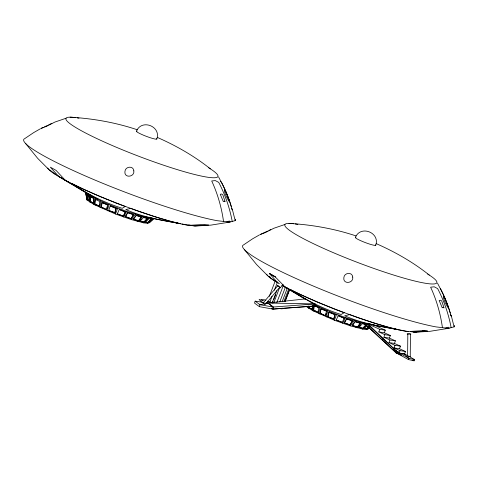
<?xml version="1.0" encoding="UTF-8"?>
<svg xmlns="http://www.w3.org/2000/svg" width="478" height="478" viewBox="0 0 478 478"><rect width="100%" height="100%" fill="white"/><g stroke="black" fill="none" stroke-linecap="round" stroke-linejoin="round"><path stroke-width="0.72" d="M87.211 193.333L93.999 197.593L93.969 204.5L115.515 214.025L131.522 219.641L143.848 222.873L147.529 223.292L149.184 222.856L153.701 218.697M312.893 305.884L312.875 310.718L334.421 320.242L350.428 325.859L362.748 329.091L366.435 329.509L368.09 329.073L369.596 327.687M407.62 355.62L407.818 333.997L408.553 333.925M408.696 356.445L410.244 356.373L410.447 333.997L410.088 333.955M94.734 204.058L95.277 199.069L94.734 204.058L99.305 206.311L99.669 204.805M99.305 206.311L99.549 201.435L94.979 199.189M318.575 311.017L318.211 312.528L313.64 310.276L313.885 305.4M313.64 310.276L314.148 305.98M318.211 312.528L318.456 307.653L314.536 305.723M271.534 308.633L272.95 309.093L314.906 305.986L315.062 303.912L314.906 305.986L272.95 309.093L259.375 306.673L254.553 303.112L255.144 301.14L263.802 302.466M305.042 298.935L267.698 303.022L273.111 307.031L272.95 309.093L273.541 307.127L259.96 304.707L255.144 301.14M93.999 197.593L100.756 200.927L100.117 207.53L101.336 207.751M314.136 304.42L319.663 307.145L319.017 313.747L320.242 313.968M101.181 207.189L102.131 202.385L107.592 204.799L106.642 209.603L101.181 207.189L102.131 202.385M106.964 208.784L107.281 206.789M320.087 313.401L321.031 308.603L326.498 311.017L325.548 315.815L320.087 313.401L321.031 308.603M325.871 315.002L326.181 313.006M117.325 213.893L123.426 216.14L117.325 213.893L119.237 209.478L125.29 211.945L123.426 216.14M125.29 211.945L119.912 209.728M336.231 320.105L342.326 322.351L336.231 320.105L338.137 315.695L344.196 318.163L338.137 315.695M156.808 139.038C161.433 126.383 141.596 118.598 136.493 131.205M375.714 245.256C380.333 232.601 360.496 224.809 355.399 237.423M107.466 210.78L108.841 204.5L100.756 200.927M326.366 316.998L327.741 310.712L319.663 307.145M108.781 210.499L110.197 205.899L116.184 208.306L114.899 212.728L108.781 210.499L114.899 212.728M114.768 212.913L116.184 208.306M327.687 316.717L333.805 318.94L327.687 316.717L329.103 312.11L335.09 314.524L333.991 318.312M327.818 316.532L329.103 312.11M333.674 319.131L335.09 314.524M259.375 306.673L259.96 304.707L268.134 303.124L265.965 302.795M115.515 214.025L117.69 208.067L108.841 204.5M334.421 320.242L336.596 314.285L327.741 310.712M269.341 296.366L275.382 280.55M267.501 301.182L269.927 301.911L272.024 296.414M274.384 290.23L277.533 281.99M272.101 303.07L276.846 290.636M273.046 301.469L272.52 302.843L269.927 301.911M273.834 299.407L275.669 294.597M273.733 302.927L279.54 287.726M276.858 302.472L283.191 285.892M279.803 301.851L285.342 287.35M282.145 301.702L287.415 287.899M284.004 301.295L288.742 288.897M285.007 301.301L289.471 289.614M285.085 301.72L289.799 289.375M378.833 331.923L379.819 329.348L385.304 330.202L384.324 332.778L378.833 331.923L384.874 334.672L390.359 335.526L389.379 338.101L383.888 337.247L384.874 334.672M388.943 342.571L389.929 339.995L395.414 340.85L394.434 343.425L388.943 342.571L394.983 345.313L400.468 346.168L399.489 348.749L393.997 347.894L394.983 345.313M403.814 353.475L414.683 359.629L414.121 360.824L408.397 359.546L396.131 352.83L365.933 324.873L366.757 323.779L396.949 351.736L399.166 352.919L400.038 350.637L405.523 351.491L404.537 354.067M422.618 330.662L427.535 331.158L422.618 330.662L408.176 331.547L405.374 331.23A81.32 9.345 20.9 0 1 284.924 286.866L274.952 276.595L269.263 273.38L277.533 282.612L279.415 283.753M123.467 215.913L125.332 211.724M342.326 322.351L344.238 317.942M365.527 324.502L396.131 352.83L396.734 351.653L396.131 352.83L401.46 355.196M408.397 359.546L408.953 358.357L403.928 353.857M392.916 348.982L396.131 352.83L396.728 351.647L396.131 352.83L397.517 353.128M396.734 351.653L396.131 352.83L396.937 351.778L398.634 352.143M123.724 217.048L126.712 211.39L142.838 216.426L152.888 218.255L147.529 223.292M342.624 323.265L345.618 317.607L361.744 322.644L371.794 324.472M66.089 118.233L54.886 122.069L46.569 126.317L41.21 128.337L43.325 127.429M284.99 224.445L273.792 228.287L265.475 232.529L260.116 234.555L267.572 231.083M125.326 216.552L127.763 212.561L133.565 214.491L131.169 218.733L125.326 216.552L131.169 218.733M125.367 216.809L127.763 212.561M131.121 218.482L133.565 214.491M344.226 322.77L346.67 318.778L352.465 320.708L350.069 324.95L344.226 322.77L350.069 324.95M344.274 323.02L346.67 318.778M350.027 324.693L352.465 320.708M131.522 219.641L135.292 214.24M350.428 325.859L354.198 320.457M110.197 205.899L116.046 208.498M396.913 352.244L397.242 351.802L367.958 323.959L366.757 323.779M133.709 218.595L136.254 215.315L140.717 216.606M136.254 215.315L133.41 219.42L138.512 220.896L141.482 217.072L141.357 216.791L138.512 220.896M352.615 324.807L355.16 321.533L360.388 323.283L357.419 327.113L352.316 325.637L355.16 321.533M357.419 327.113L360.257 323.009M263.503 303.566L263.067 303.058L277.802 285.695L278.136 285.91M265.505 304.211L279.726 287.296M279.755 287.511L280.257 287.84L283.107 284.476M142.838 216.426L138.387 221.625L136.6 220.687M361.744 322.644L357.293 327.842L354.909 326.588M139.839 220.967L143.896 221.894L147.308 218.183L147.499 218.482L144.093 222.192L140.036 221.266L139.839 220.967L141.297 219.378M140.036 221.266L143.442 217.556L147.499 218.482M366.405 324.699L362.151 323.475L366.405 324.699L362.993 328.41L358.936 327.484L358.745 327.185L360.693 325.064M358.936 327.484L362.348 323.773M358.745 327.185L362.802 328.111L366.208 324.401M148.837 217.795L143.848 222.873L141.912 221.971M367.743 324.012L362.748 329.091L361.458 328.488M145.676 222.133L147.732 222.366L151.466 218.715L151.717 219.026L147.977 222.676L145.24 222.366L148.981 218.715L151.717 219.026M366.817 325.972L364.146 328.577L366.883 328.888L369.016 326.803M364.583 328.35L366.638 328.583L368.771 326.498M366.435 329.509L369.112 326.988M149.757 222.043L152.733 219.259M148.706 221.846L152.147 218.649L152.422 218.96L153.653 218.631L149.722 222.282L148.491 222.611L152.422 218.96M152.882 218.781L149.447 221.977L149.722 222.282M368.592 327.149L367.122 328.517L368.353 328.195L369.333 327.281M369.363 327L367.397 328.822L368.628 328.5L369.608 327.585M106.642 209.603L101.402 207.034M325.548 315.815L320.302 313.251M40.558 128.672L33.711 132.585L23.9 139.182A113.274 13.02 20.9 0 0 94.865 180.027A113.274 13.02 20.9 0 0 217.245 220.705L229.631 222.115L235.194 220.645A113.274 13.02 20.9 0 0 235.379 219.157M259.464 234.889L252.617 238.803L242.806 245.399A113.274 13.02 20.9 0 0 313.771 286.244A113.274 13.02 20.9 0 0 436.145 326.922L448.531 328.332L454.1 326.862A113.274 13.02 20.9 0 0 454.285 325.375M44.526 126.843L47.304 125.523M268.839 230.504L270.757 229.53M48.535 124.925L51.851 123.312M226.829 221.798L229.41 220.985L230.336 221.929M445.729 328.016L448.316 327.203L449.242 328.141M410.883 334.068L409.365 333.925M93.808 203.317L90.115 201.465L89.978 196.386L90.306 196.309L90.45 201.387L93.808 203.317L93.772 201.871M90.115 201.465L90.45 201.387M309.021 307.683L312.714 309.535L309.021 307.683L308.979 306.231M229.631 222.115L210.894 225.126L195.365 226.028L186.468 225.013A81.32 9.345 20.9 0 1 66.018 180.648L55.095 174.362A81.32 9.345 20.9 0 1 47.74 168.089M448.531 328.332L429.8 331.344L414.265 332.24L410.566 331.607M86.721 194.05L88.651 195.538L89.045 200.778L87.116 199.296L86.721 194.05L88.561 195.108M87.116 199.296L88.956 200.348M85.825 192.52L86.691 198.824L85.825 192.52L86.237 192.485M86.189 193.459L86.596 193.417L86.787 195.43M86.333 197.886L86.745 197.844L86.428 194.492M273.111 307.031L314.327 303.972M413.47 332.15L427.523 331.188M407.758 356.325L410.244 356.373M409.485 333.889L407.16 333.997L407.698 334.062M267.698 303.022L313.586 303.889M312.684 305.944L314.906 305.986M289.716 289.56L287.308 288.389A10.988 0.418 32.2 0 1 286.137 287.708M70.081 117.176C92.852 118.496 115.485 122.464 137.126 129.711M288.987 223.393C311.758 224.708 334.385 228.681 356.032 235.923M368.669 323.857L370.008 323.982M368.616 324.054L371.932 324.532M368.43 323.965L371.854 324.502M399.052 353.212L400.427 353.427M401.795 353.642L403.856 353.965M279.511 308.603L282.122 308.866L282.468 308.585L282.134 308.041M180.582 223.728L147.081 217.394M182.028 223.997L189.27 225.335L203.718 224.451L208.623 224.971L194.564 225.933L191.66 225.389M408.176 331.547L365.987 323.612M188.756 224.845L190.208 225.114M399.166 352.919L404.573 353.989L403.683 353.493M399.094 352.155L396.955 351.742L396.065 350.673M414.683 359.629L408.953 358.357L396.686 351.641M146.627 218.034L143.251 217.257L143.442 217.556M96.03 205.044L93.969 204.5L86.853 199.9L85.771 192.509M314.936 311.256L312.875 310.718L306.279 306.512M136.379 215.596L141.482 217.072M133.284 219.139L138.387 220.615M355.285 321.808L360.388 323.283M352.83 325.542L357.293 326.833M91.549 202.553L89.446 201.901L89.028 194.731M309.75 308.555L308.352 308.113L308.226 305.968M264.035 302.795L261.448 301.941L259.1 299.419L263.259 300.614L261.352 299.581L264.74 299.831L265.846 300.369M127.811 212.818L133.607 214.747M346.717 319.035L352.513 320.959M117.69 208.067L126.712 211.39M336.596 314.285L345.618 317.607M328.972 312.301L334.953 314.715M157.292 137.407C176.161 145.682 194.211 155.989 210.35 168.842M376.198 243.625C395.067 251.894 413.117 262.207 429.256 275.059M101.91 202.535L107.371 204.948M320.816 308.752L326.277 311.166M412.789 360.227L414.121 360.824M373.258 324.723L385.304 330.202M367.743 323.857L379.819 329.348M384.324 332.778L390.359 335.526M389.379 338.101L395.414 340.85M383.888 337.247L389.929 339.995M394.434 343.425L400.468 346.168M382.263 339.535L382.908 339.828M399.489 348.749L405.523 351.491M393.997 347.894L400.038 350.637M314.835 305.609L318.748 307.533M313.938 310.162L318.503 312.409M95.032 203.945L99.597 206.197M68.862 182.429L69.776 182.931M315.175 304.85L316.412 305.538L284.063 286.37M277.533 282.612L274.002 280.58A81.32 9.345 20.9 0 1 266.646 274.3M90.868 196.631L93.67 198.245M89.978 196.386L93.335 198.322L93.479 203.401M270.339 277.246L268.481 276.17L270.984 278.238M50.811 170.67L49.581 169.959L54.982 173.789M305.878 299.604L281.93 285.27M88.245 194.134L58.627 176.4L50.357 167.163L56.051 170.383L65.157 180.158L97.506 199.326M271.564 278.59L273.302 279.648M60.837 177.571L62.086 178.36A10.988 0.418 32.2 0 0 68.408 182.178M279.427 287.194L279.761 287.409M263.067 303.058L264.991 304.659M273.571 279.923L275.298 281.046M276.451 281.799L278.178 282.928M54.665 173.705L55.818 174.458M56.972 175.211L59.852 177.087M269.688 304.277L272.442 306.314M220.31 181.341L221.487 182.249L222.467 184.275A119.44 103.218 84.4 0 1 231.083 206.006L232.254 209.878L231.621 208.229M306.99 306.255L307.952 306.995M278.716 286.376L277.312 285.264L277.969 286.029M278.686 286.286L279.594 287.075M279.325 286.902L280.257 287.84M267.74 275.746L256.59 264.561L244.437 249.641M48.834 169.535L37.684 158.349L25.531 143.424M368.353 328.195L368.628 328.5M366.638 328.583L366.883 328.888M147.732 222.366L147.977 222.676M437.495 283.179L439.814 287.66A117.917 101.073 80.5 0 1 450.264 312.947M218.589 176.962L220.908 181.443A117.917 101.073 80.5 0 1 231.358 206.729M450.527 314.446L451.16 316.089L449.989 312.224M440.387 288.467L441.373 290.493A119.44 103.218 84.4 0 1 449.798 311.596M451.196 315.366L454.1 326.862M232.296 209.149L235.194 220.645M86.177 192.532L86.853 199.9M86.136 192.246L86.249 193.602M89.045 195.478L89.141 196.787M87.116 193.99L87.516 199.236M312.283 305.992L312.385 309.619M309.314 306.153L309.35 307.599M223.525 221.422A136.589 121.567 -82.2 0 0 213.17 184.233L211.712 180.983L215.309 180.576L218.733 182.393L219.641 184.138A136.6 132.77 82.3 0 1 232.23 221.428M208.755 167.832A81.32 9.345 20.9 0 1 141.53 157.316A81.32 9.345 20.9 0 1 75.506 117.624M77.185 117.881A81.32 9.345 20.9 0 1 78.978 118.191M156.653 138.632A10.892 1.249 20.9 0 1 145.921 136.182A10.892 1.249 20.9 0 1 137.031 131.068M427.661 274.049A81.32 9.345 20.9 0 1 361.272 263.85A81.32 9.345 20.9 0 1 293.617 223.734M295.237 223.961A81.32 9.345 20.9 0 1 297.878 224.403M451.136 327.645A136.6 132.77 82.3 0 0 438.547 290.349L437.633 288.61L434.215 286.794L430.618 287.2L432.076 290.451A136.589 121.567 -82.2 0 1 442.431 327.639M416.159 332.12A81.32 9.345 20.9 0 1 414.265 332.24M285.486 287.326A10.988 0.418 32.2 0 1 282.175 285.312M375.559 244.85A10.892 1.249 20.9 0 1 364.828 242.4A10.892 1.249 20.9 0 1 355.937 237.285M133.84 170.867C134.832 177.207 123.754 178.479 124.961 171.327C125.308 166.344 133.458 165.472 133.84 170.867M352.746 277.079C353.768 283.466 342.654 284.691 343.867 277.545C344.208 272.562 352.364 271.683 352.746 277.079M224.427 190.107L224.606 191.917L226.076 195.938L228.765 201.077A3.364 0.651 70 0 0 229.189 200.366L225.544 191.272L224.427 190.107M443.333 296.324L443.506 298.135L444.982 302.156L447.671 307.288A3.364 0.651 70 0 0 448.089 306.583L444.45 297.489L443.333 296.324M396.949 351.736L396.131 352.83L396.955 351.742M125.23 206.496L122.207 208.306C104.413 202.666 87.635 194.193 72.202 183.719L83.823 189.378A78.541 6.095 25.8 0 1 96.867 195.185L101.444 197.127A78.541 7.313 22.8 0 1 115.604 202.875L125.23 206.496M344.13 312.714L341.113 314.524C323.319 308.884 306.535 300.411 291.108 289.937L302.729 295.595A78.541 6.095 25.8 0 1 315.773 301.403L320.35 303.345A78.541 7.313 22.8 0 1 334.51 309.093L344.13 312.714M224.218 201.19L223.304 201.525L220.274 194.307L221.547 193.996L222.766 194.683L225.138 201.698L224.218 201.19M443.124 307.402L442.21 307.742L439.18 300.525L440.453 300.208L441.672 300.901L444.044 307.91L443.124 307.402M130.799 208.396L125.804 209.543C142.874 217.191 161.45 220.25 179.722 223.543L169.708 221.135A78.541 4.416 13.8 0 0 157.925 217.693L153.671 216.355A78.541 6.441 16.6 0 0 140.191 211.826L130.799 208.396M349.705 314.614L344.71 315.761C361.78 323.409 380.357 326.468 398.628 329.76L388.614 327.352A78.541 4.416 13.8 0 0 376.831 323.911L372.577 322.572A78.541 6.441 16.6 0 0 359.098 318.043L349.705 314.614M269.419 273.553L275.238 276.899L269.419 273.553"/></g></svg>
